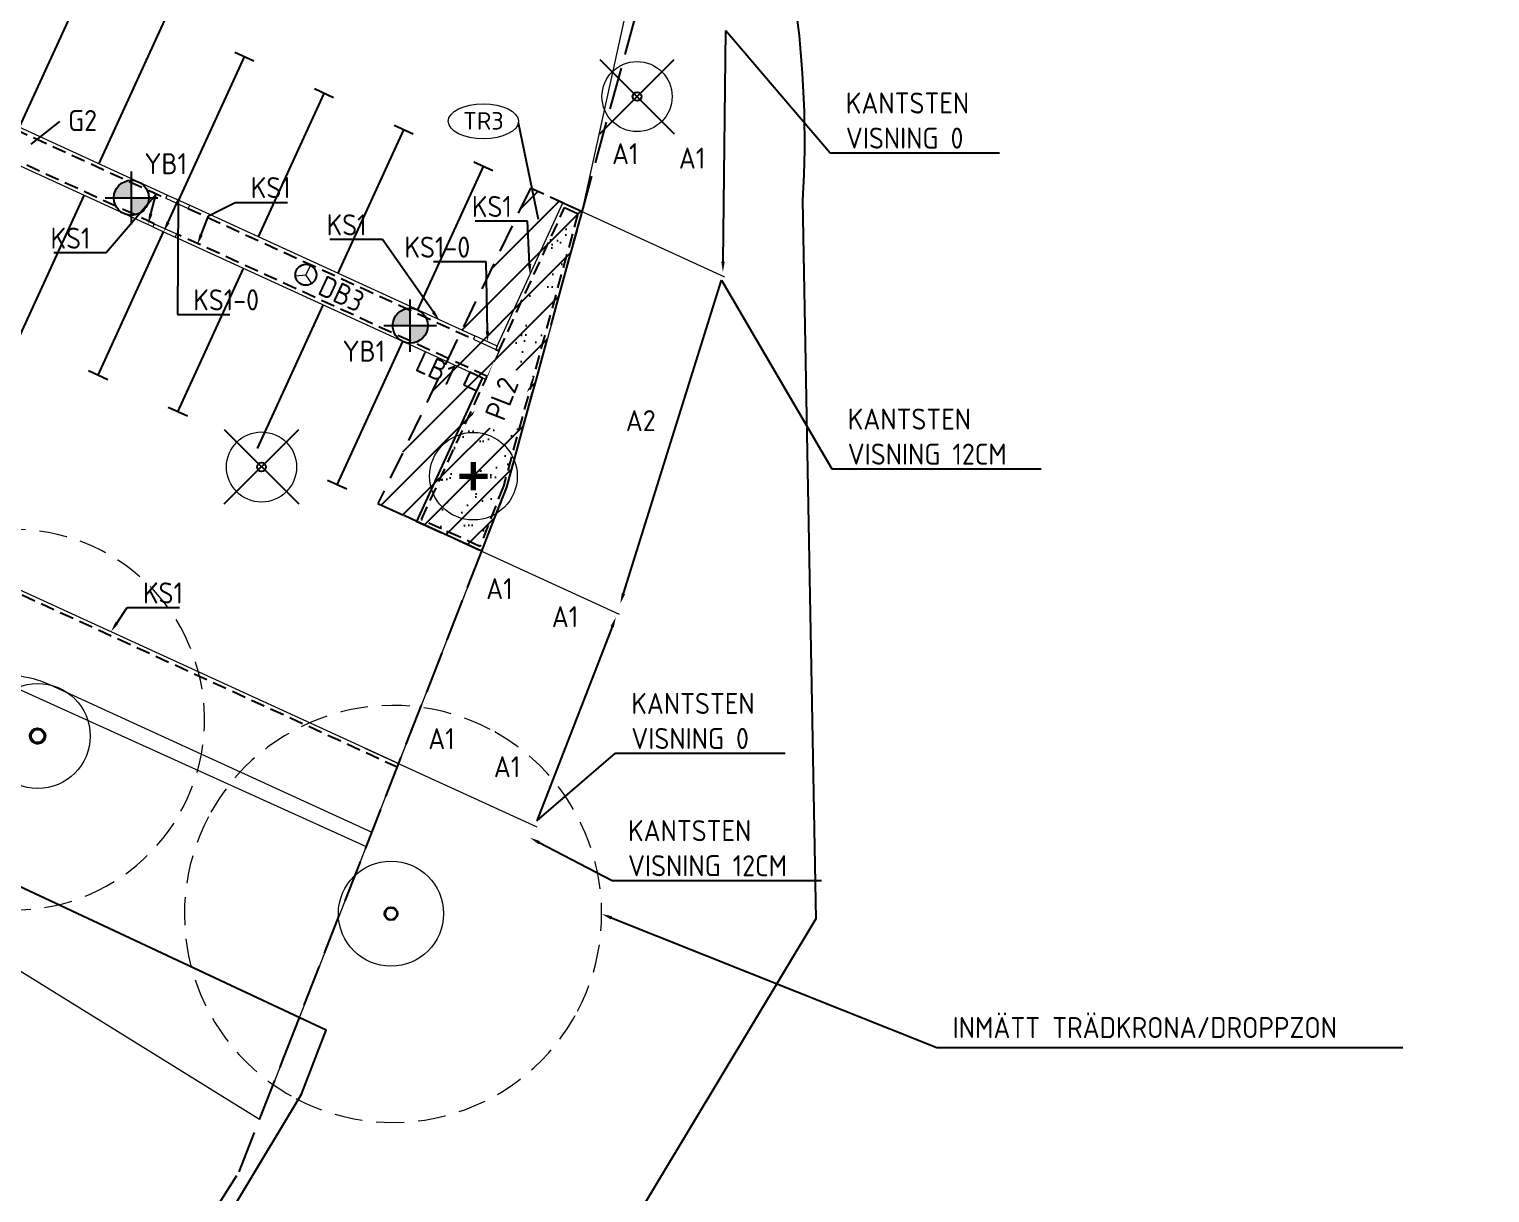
# Model space of a CAD drawing. Header units: metres. Extents: x 0 to 172473, y 0 to 6580575.
# Drawn here: x 172419.59 to 172461.25, y 6580454.05 to 6580487.26 of the extents above; entities that cross this region are included whole.
import ezdxf
from ezdxf import colors
from ezdxf.entities.mleader import LeaderData, LeaderLine
from ezdxf.enums import TextEntityAlignment as Align
from ezdxf.math import Vec2, Vec3

# ---------------------------------------------------------------- set-up
doc = ezdxf.new("R2010")
doc.units = ezdxf.units.M
doc.header["$LTSCALE"] = 0.2
for name, pattern in [('DASHED', [6, 4, -2]), ('FASTGR', [8, 6, -2]), ('KANTSTOD1', [3, 2, -1])]:
    doc.linetypes.add(name, pattern=pattern)
for name, color, linetype in [('L-1600-T2-', 3, 'Continuous'), ('L-1822---N-', 1, 'Continuous'), ('L-DC----T1- Överbyggnad beteckning', 1, 'Continuous'), ('L-DDB2--T4-', 1, 'Continuous'), ('L-DDB2--T9-', 1, 'Continuous'), ('L-DE----T1-', 1, 'Continuous'), ('L-DE----T4-', 1, 'Continuous'), ('L-E-O------', 6, 'BH90-ENTREPGRANS'), ('L-raster plantering1', 9, 'Continuous'), ('L-raster trädgrop1', 9, 'Continuous'), ('L-träd_inmätt stam_', 4, 'Continuous'), ('L-utbredning trädgrop1', 8, 'DASHED'), ('M-001-10_text sitplan', 3, 'Continuous'), ('M-236 KANTSTÖD', 1, 'KANTSTOD_DOUBLE_TYP1_1-200_20V'), ('M-282_ytskiktsbeteckningar', 3, 'Continuous'), ('M-423_VA-punkt', 3, 'Continuous'), ('M-714_El-tele_punkt', 1, 'Continuous'), ('R-P-----T1-', 1, 'Continuous'), ('R-P-----T4-', 1, 'Continuous')]:
    doc.layers.add(name, color=color, linetype=linetype)
for name, color, linetype, lineweight in [('L-DC----H1- (HÅRDGJORDA YTOR)_', 1, 'Continuous', 13), ('L-DDB22-EIN (träd symbol)', 3, 'Continuous', 50), ('L-DEC---EIN (kantstöd)', 1, 'KANTSTOD', 25), ('L-DEE---EJN (väg- och ytmarkering)', 9, 'Continuous', 25), ('L-träd_inmätt krona dropzon', 4, 'DASHED', 18), ('Z-ADMFGR---(fastighetsgräns)', 1, 'FASTGR', 25), ('Z-VEGLTAEIE', 3, 'Continuous', 25), ('Z-VEGLTAEIR', 3, 'Continuous', 25)]:
    doc.layers.add(name, color=color, linetype=linetype, lineweight=lineweight)
doc.styles.add('Beteckningar', font='isocp2.shx')
doc.styles.add('ISOCP', font='isocp.shx')
doc.styles.add('ISOCPEUR', font='isocpeur.ttf', dxfattribs={"height": 3.5})
doc.styles.get("Standard").update_dxf_attribs({"font": 'arial.ttf'})
doc.linetypes.add('BH90-ENTREPGRANS', pattern='A,12,-3,[1,BH90K.SHX,S=1,R=0,X=0,Y=0],-3', length=18)
doc.linetypes.add('KANTSTOD', pattern='A,2.5,-0.001,[7,ke_lineshapes.shx,S=0.75,R=0,X=0,Y=0]', length=2.501)
doc.linetypes.add('KANTSTOD_DOUBLE_TYP1_1-200_20V', pattern='A,0.25,[2,K.SHX,S=0.1,R=0,X=0,Y=1],0.5,[2,K.SHX,S=0.1,R=0,X=0,Y=1],0.5,[2,K.SHX,S=0.1,R=0,X=0,Y=1],0.5,[2,K.SHX,S=0.1,R=0,X=0,Y=1],0.5,[2,K.SHX,S=0.1,R=0,X=0,Y=1],0.5,[2,K.SHX,S=0.1,R=0,X=0,Y=1],0.5,[2,K.SHX,S=0.1,R=0,X=0,Y=1],1.75', length=5)

# ---------------------------------------------------------------- blocks, each defined once
blk = doc.blocks.new('*U5')
at = {"color": 0, "linetype": 'ByBlock', "lineweight": 18}
blk.add_circle((0, 0), 1.5, dxfattribs=at)
at = {"color": 0, "lineweight": -2}
blk.add_circle((0, 0), 0.187, dxfattribs=at)
at = {"layer": 'L-DDB2--T4-', "style": 'Beteckningar'}
for tag, p in [('NAMNLAT', (0.633, 0.182)), ('NAMNSVE', (0.633, -0.54))]:
    blk.add_attdef(tag, p, '', height=0.5, dxfattribs=at)
at = {"layer": 'L-DDB2--T9-', "style": 'Beteckningar'}
blk.add_attdef('ANM', (0.633, -1.261), '', height=0.5, dxfattribs=at)
blk = doc.blocks.new('*U6')
at = {"color": 0, "linetype": 'ByBlock', "lineweight": 18}
blk.add_circle((0, 0), 1, dxfattribs=at)
at = {"color": 0, "lineweight": -2}
blk.add_circle((0, 0), 0.125, dxfattribs=at)
at = {"layer": 'L-DDB2--T4-', "style": 'Beteckningar'}
for tag, p in [('NAMNLAT', (0.633, 0.182)), ('NAMNSVE', (0.633, -0.54))]:
    blk.add_attdef(tag, p, '', height=0.5, dxfattribs=at)
at = {"layer": 'L-DDB2--T9-', "style": 'Beteckningar'}
blk.add_attdef('ANM', (0.633, -1.261), '', height=0.5, dxfattribs=at)
blk = doc.blocks.new('Rives')
at = {"color": 0, "linetype": 'ByBlock', "lineweight": -2}
for p, q in [((-1.061, -1.061), (1.061, 1.061)), ((-1.061, 1.061), (1.061, -1.061))]:
    blk.add_line(p, q, dxfattribs=at)
blk = doc.blocks.new('Belysningsstolpe')
at = {"linetype": 'ByBlock'}
h = blk.add_hatch(color=0, dxfattribs=at)
h.dxf.hatch_style = 1
h.paths.add_polyline_path([(-0.5, 0), (0, 0), (0, 0.5, 0.414214)])
h.paths.add_polyline_path([(0, -0.5, 0.414214), (0.5, 0), (0, 0)])
at = {"color": 0}
for p, q in [((0, -0.75), (0, 0.75)), ((-0.75, 0), (0.75, 0))]:
    blk.add_line(p, q, dxfattribs=at)
at = {"color": 0, "linetype": 'ByBlock'}
blk.add_circle((0, 0), 0.5, dxfattribs=at)
at = {"layer": 'L-DE----T1-', "style": 'Beteckningar'}
blk.add_attdef('BET', (0.54, 0.513), '', height=0.5, dxfattribs=at)
at = {"layer": 'L-DE----T4-', "style": 'Beteckningar'}
blk.add_attdef('ID', (0.54, -0.306), '', height=0.5, dxfattribs=at)
blk = doc.blocks.new('DB')
at = {"color": 0, "linetype": 'ByBlock', "lineweight": -2}
blk.add_lwpolyline([(-0.2, -0.2), (0.2, -0.2), (0.2, 0.2), (-0.2, 0.2)], close=True, dxfattribs=at)
at = {"layer": 'R-P-----T1-', "style": 'Beteckningar', "flags": 8}
blk.add_attdef('BET', (0.347, 0.321), '', height=0.5, dxfattribs=at)
at = {"layer": 'R-P-----T4-', "style": 'Beteckningar'}
blk.add_attdef('ID', (0.347, -0.347), '', height=0.5, dxfattribs=at)
blk = doc.blocks.new('*U19')
at = {"color": 0, "linetype": 'ByBlock', "lineweight": 70}
for p, q in [((-0.4, 0), (0.4, 0)), ((0, -0.4), (0, 0.4))]:
    blk.add_line(p, q, dxfattribs=at)
at = {"color": 0, "lineweight": 13}
blk.add_circle((0, 0), 1.25, dxfattribs=at)
blk = doc.blocks.new('Ytskiktssymbol')
at = {"layer": 'L-DC----T1- Överbyggnad beteckning', "color": 4, "lineweight": 13, "transparency": 16777216}
blk.add_ellipse((0, 0), major_axis=(1, 0), ratio=0.5, dxfattribs=at)
at = {"transparency": 16777216, "style": 'ISOCPEUR'}
blk.add_attdef('0', text='', height=0.5, dxfattribs=at).set_placement((0, -0.238), align=Align.CENTER)
blk = doc.blocks.new('_DotSmall')
at = {"color": 0, "linetype": 'ByBlock', "const_width": 0.5}
blk.add_lwpolyline([(-0.0625, 0, 1), (0.0625, 0, 1)], format="xyb", close=True, dxfattribs=at)
blk = doc.blocks.new('DB-K')
at = {"color": 0, "linetype": 'ByBlock', "lineweight": 13}
for p in [(-0.26, -0.15), (0, 0.3), (0.26, -0.15)]:
    blk.add_line(p, (0, 0), dxfattribs=at)
at = {"color": 0, "linetype": 'ByBlock', "lineweight": -2}
blk.add_circle((0, 0), 0.3, dxfattribs=at)
at = {"layer": 'R-P-----T1-', "style": 'Beteckningar', "flags": 8}
blk.add_attdef('BET', (0.302, 0.301), '', height=0.5, dxfattribs=at)
at = {"layer": 'R-P-----T4-', "style": 'Beteckningar'}
blk.add_attdef('ID', (0.302, -0.502), '', height=0.5, dxfattribs=at)

msp = doc.modelspace()

# ---------------------------------------------------------------- hatches: boundary and pattern name
at = {"layer": 'L-raster plantering1'}
h = msp.add_hatch(dxfattribs=at)
h.set_pattern_fill('AR-SAND', color=256, scale=0.5, angle=45)
h.set_pattern_definition([(82.5, (0, 0), (-0.703506591955, 0.65896356127), [0, -0.76, 0, -0.85, 0, -0.8125]), (52.5, (0, 0), (-0.37206875537, 1.62348986485), [0, -0.41, 0, -0.685, 0, -0.2625]), (12.5, (-0.4349, -0.4349), (1.09901463645, 1.10301619158), [0, -0.25, 0, -0.9, 0, -1.175]), (2.5, (-0.4349, -0.4349), (0.75252108178, 1.37313142542), [0, -0.125, 0, -0.59, 0, -0.675])])
h.paths.add_polyline_path([(172434.859, 6580482.173), (172435.239, 6580481.999), (172433.112, 6580474.222), (172432.44, 6580472.501), (172430.774, 6580473.265)])
at = {"layer": 'L-raster trädgrop1'}
h = msp.add_hatch(dxfattribs=at)
h.set_pattern_fill('ANSI31', color=256, scale=0.2)
h.set_pattern_definition([(45, (0, 0), (-0.449012806053, 0.449012806053), [])])
h.paths.add_polyline_path([(172429.533, 6580473.724), (172432.495, 6580472.366), (172433.208, 6580474.19), (172435.357, 6580482.054), (172433.885, 6580482.729)])

# ---------------------------------------------------------------- linework, layer by layer
at = {"layer": 'L-DC----H1- (HÅRDGJORDA YTOR)_'}
for p, q in [((172435.084, 6580482.18), (172439.415, 6580480.193, 0.347)), ((172431.305, 6580472.911), (172436.414, 6580470.568)), ((172429.158, 6580466.745), (172434.062, 6580464.496))]:
    msp.add_line(p, q, dxfattribs=at)
at = {"layer": 'L-DC----H1- (HÅRDGJORDA YTOR)_', "elevation": 30.873}
msp.add_lwpolyline([(172435.357, 6580482.054), (172436.789, 6580488.548)], dxfattribs=at)
at = {"layer": 'L-DC----H1- (HÅRDGJORDA YTOR)_'}
for points in [[(172415.391, 6580486.26), (172423.526, 6580482.529)], [(172423.11, 6580481.62), (172414.974, 6580485.351)], [(172423.485, 6580482.438), (172423.526, 6580482.529)], [(172423.485, 6580482.438), (172424.121, 6580482.147)], [(172423.526, 6580482.529), (172424.163, 6580482.238)], [(172424.121, 6580482.147), (172424.163, 6580482.238)], [(172424.163, 6580482.238), (172432.298, 6580478.507)], [(172432.934, 6580478.215), (172434.81, 6580482.305), (172435.357, 6580482.054), (172433.208, 6580474.19), (172432.495, 6580472.366)], [(172423.151, 6580481.711), (172423.11, 6580481.62)], [(172423.11, 6580481.62), (172423.746, 6580481.329)], [(172423.151, 6580481.711), (172423.787, 6580481.419)], [(172423.787, 6580481.419), (172423.746, 6580481.329)], [(172432.608, 6580477.264), (172423.746, 6580481.329)], [(172432.298, 6580478.507), (172432.256, 6580478.416)], [(172432.256, 6580478.416), (172432.893, 6580478.124)], [(172432.934, 6580478.215), (172432.298, 6580478.507)], [(172432.987, 6580478.08), (172432.654, 6580477.353)], [(172432.934, 6580478.215), (172432.893, 6580478.124)], [(172413.708, 6580473.83), (172430.126, 6580466.301)], [(172429.202, 6580463.936), (172432.495, 6580472.366)], [(172409.344, 6580466.563), (172411.428, 6580467.163), (172417.147, 6580468.501), (172419.063, 6580468.53), (172429.202, 6580463.936), (172426.159, 6580456.148), (172409.344, 6580466.563)]]:
    msp.add_lwpolyline(points, dxfattribs=at)
msp.add_lwpolyline([(172417.147, 6580468.501), (172418.228, 6580468.754, -0.166479), (172420.162, 6580468.56), (172429.36, 6580464.342)], format="xyb", dxfattribs=at)
at = {"layer": 'L-DEC---EIN (kantstöd)'}
msp.add_lwpolyline([(172432.495, 6580472.366), (172430.642, 6580473.215), (172432.517, 6580477.306)], dxfattribs=at)
at = {"layer": 'L-DEE---EJN (väg- och ytmarkering)'}
for points in [[(172421.176, 6580488.558), (172419.3, 6580484.468)], [(172423.448, 6580487.516), (172421.572, 6580483.426)], [(172425.72, 6580486.474), (172423.845, 6580482.383)], [(172425.993, 6580486.349), (172425.448, 6580486.599)], [(172427.993, 6580485.432), (172426.117, 6580481.341)], [(172428.266, 6580485.307), (172427.72, 6580485.557)], [(172430.265, 6580484.389), (172428.389, 6580480.299)], [(172430.538, 6580484.264), (172429.993, 6580484.515)], [(172432.538, 6580483.347), (172430.666, 6580479.255)], [(172432.81, 6580483.222), (172432.265, 6580483.472)], [(172419.279, 6580478.426), (172421.155, 6580482.517)], [(172434.81, 6580482.305), (172434.447, 6580482.472)], [(172421.552, 6580477.384), (172423.42, 6580481.478)], [(172423.824, 6580476.342), (172425.7, 6580480.432)], [(172426.097, 6580475.3), (172427.973, 6580479.39)], [(172428.369, 6580474.258), (172430.245, 6580478.348)], [(172421.825, 6580477.259), (172421.279, 6580477.509)], [(172424.097, 6580476.217), (172423.552, 6580476.467)], [(172428.642, 6580474.133), (172428.096, 6580474.383)], [(172430.642, 6580473.216), (172430.278, 6580473.382)]]:
    msp.add_lwpolyline(points, dxfattribs=at)
at = {"layer": 'L-träd_inmätt krona dropzon'}
for points in [[(172414.164, 6580465.407, -0.414214), (172417.005, 6580472.545, -0.414214), (172424.143, 6580469.704)], [(172424.143, 6580469.704, -0.414214), (172421.301, 6580462.566, -0.414214), (172414.164, 6580465.407)], [(172432.735, 6580467.278, 0.414214), (172424.697, 6580464.784, 0.414214), (172427.192, 6580456.745)], [(172432.735, 6580467.278, -0.414214), (172435.23, 6580459.24, -0.414214), (172427.192, 6580456.745)]]:
    msp.add_lwpolyline(points, format="xyb", dxfattribs=at)
at = {"layer": 'L-träd_inmätt stam_'}
for points, elevation in [([(172419.645, 6580466.96, -0.414214), (172419.697, 6580467.269, -0.414214), (172420.006, 6580467.218)], 31.579), ([(172420.006, 6580467.218, -0.414214), (172419.955, 6580466.908, -0.414214), (172419.645, 6580466.96)], 31.579), ([(172429.758, 6580462.102, 0.414214), (172429.822, 6580461.872, 0.414214), (172430.052, 6580461.937)], 31.608), ([(172429.758, 6580462.102, -0.414214), (172429.988, 6580462.166, -0.414214), (172430.052, 6580461.937)], 31.608)]:
    msp.add_lwpolyline(points, format="xyb", dxfattribs=dict(at, elevation=elevation))
at = {"layer": 'L-utbredning trädgrop1'}
msp.add_lwpolyline([(172429.533, 6580473.724), (172432.495, 6580472.366), (172433.208, 6580474.19), (172435.357, 6580482.054), (172433.885, 6580482.729)], close=True, dxfattribs=at)
at = {"layer": 'M-236 KANTSTÖD', "color": 4, "linetype": 'KANTSTOD1'}
for points in [[(172415.349, 6580486.169), (172423.485, 6580482.438)], [(172423.151, 6580481.711), (172415.016, 6580485.442)], [(172424.121, 6580482.147), (172432.256, 6580478.416)], [(172432.984, 6580478.082), (172434.859, 6580482.173), (172435.239, 6580481.999), (172433.112, 6580474.222), (172432.44, 6580472.501), (172430.774, 6580473.265), (172432.65, 6580477.355)], [(172432.65, 6580477.355), (172423.788, 6580481.419)], [(172432.893, 6580478.124), (172432.984, 6580478.082)], [(172418.836, 6580471.369), (172430.084, 6580466.21)]]:
    msp.add_lwpolyline(points, dxfattribs=at)
at = {"layer": 'M-282_ytskiktsbeteckningar', "color": 4}
msp.add_lwpolyline([(172433.537, 6580484.597), (172434.103, 6580481.841)], dxfattribs=at)
at = {"layer": 'Z-ADMFGR---(fastighetsgräns)'}
msp.add_lwpolyline([(172378.651, 6580380.529), (172425.575, 6580454.653), (172426.849, 6580457.913), (172433.208, 6580474.19), (172436.899, 6580487.694), (172429.419, 6580520.675), (172435.446, 6580556.197), (172396.353, 6580573.608), (172353.112, 6580493.014), (172347.942, 6580483.424)], dxfattribs=at)

# ---------------------------------------------------------------- block references
at = {"layer": 'L-DDB22-EIN (träd symbol)'}
msp.add_blockref('*U19', (172432.257, 6580474.505), dxfattribs=at)
at = {"layer": 'M-423_VA-punkt'}
ref = msp.add_blockref('DB-K', (172427.478, 6580480.253, 31.39), dxfattribs=dict(at, rotation=335))
ref.add_attrib('BET', 'DB3', (172427.777, 6580479.715, 31.39), dxfattribs={"layer": 'L-1600-T2-', "height": 0.6, "rotation": 335, "style": 'Beteckningar', "flags": 8})
ref = msp.add_blockref('DB', (172432.252, 6580477.207), dxfattribs=dict(at, rotation=335.3640444772755))
ref.add_attrib('BET', 'LB1', (172430.554, 6580477.534), dxfattribs={"layer": 'L-1600-T2-', "height": 0.6, "rotation": 335.364, "style": 'Beteckningar', "flags": 8})
at = {"layer": 'M-714_El-tele_punkt'}
ref = msp.add_blockref('Belysningsstolpe', (172422.5, 6580482.45), dxfattribs=at)
ref.add_attrib('BET', 'YB1', (172422.873, 6580483.124), dxfattribs={"layer": 'L-1822---N-', "height": 0.6, "style": 'Beteckningar'})
ref = msp.add_blockref('Belysningsstolpe', (172430.453, 6580478.802), dxfattribs=at)
ref.add_attrib('BET', 'YB1', (172428.524, 6580477.773), dxfattribs={"layer": 'L-1822---N-', "height": 0.6, "style": 'Beteckningar'})
at = {"layer": 'Z-VEGLTAEIE'}
for p in [(172419.826, 6580467.089, 31.579), (172429.905, 6580462.019, 31.608)]:
    msp.add_blockref('*U5', p, dxfattribs=at)
at = {"layer": 'Z-VEGLTAEIR'}
for name, p in [('Rives', (172436.924, 6580485.339, 31.998)), ('*U6', (172436.924, 6580485.339, 31.998)), ('Rives', (172426.212, 6580474.781, 30.874)), ('*U6', (172426.212, 6580474.767, 30.874))]:
    msp.add_blockref(name, p, dxfattribs=at)

# ---------------------------------------------------------------- leaders
at = {"layer": 'M-001-10_text sitplan', "color": 4}
ml = msp.add_multileader_mtext('Standard', dxfattribs=at)
ml.set_content('{\\C256;KANTSTEN \\PVISNING 0}', color=4, style='ISOCP')
ml.set_leader_properties()
ml.build(insert=Vec2(0, 0))
ml.multileader.update_dxf_attribs({"text_left_attachment_type": 5, "text_right_attachment_type": 5, "dogleg_length": 0.36, "arrow_head_size": 0.3})
ctx = ml.context
ctx.base_point, ctx.char_height, ctx.arrow_head_size, ctx.landing_gap_size, ctx.plane_origin = Vec3(172442.789, 6580483.734), 0.6, 0.3, 0.09, Vec3(172454.35, 6580481.863)
ctx.left_attachment, ctx.right_attachment = 5, 5
notes = []
notes.append((ctx, [(0, (1, 1, 0), (172442.429, 6580483.734), (1, 0), 0.36, [(1, [(172439.373, 6580480.331), (172439.459, 6580487.223)], 0, [])])]))
ctx.mtext.insert, ctx.mtext.width, ctx.mtext.defined_height, ctx.mtext.flow_direction = Vec3(172442.879, 6580485.455), 10.3896, 4.798, 5
ml = msp.add_multileader_mtext('Standard', dxfattribs=at)
ml.set_content('{\\C256;KS1}', color=4, style='ISOCP')
ml.set_leader_properties()
ml.build(insert=Vec2(0, 0))
ml.multileader.update_dxf_attribs({"text_left_attachment_type": 5, "text_right_attachment_type": 5, "dogleg_length": 0.36, "arrow_head_size": 0.3})
ctx = ml.context
ctx.base_point, ctx.char_height, ctx.arrow_head_size, ctx.landing_gap_size, ctx.plane_origin = Vec3(172425.816, 6580482.321), 0.6, 0.3, 0.09, Vec3(172429.412, 6580481.896)
ctx.left_attachment, ctx.right_attachment = 5, 5
notes.append((ctx, [(0, (1, 1, 0), (172425.456, 6580482.321), (1, 0), 0.36, [(1, [(172424.38, 6580481.115), (172424.703, 6580481.935)], 0, [])])]))
ctx.mtext.insert, ctx.mtext.width, ctx.mtext.flow_direction = Vec3(172425.906, 6580483.041), 1.03536, 5
ml = msp.add_multileader_mtext('Standard', dxfattribs=at)
ml.set_content('{\\C256;KS1}', color=4, style='ISOCP')
ml.set_leader_properties()
ml.build(insert=Vec2(0, 0))
ml.multileader.update_dxf_attribs({"text_left_attachment_type": 5, "text_right_attachment_type": 5, "dogleg_length": 0.36, "arrow_head_size": 0.3})
ctx = ml.context
ctx.base_point, ctx.char_height, ctx.arrow_head_size, ctx.landing_gap_size, ctx.plane_origin = Vec3(172420.16, 6580480.879), 0.6, 0.3, 0.09, Vec3(172424.392, 6580480.294)
ctx.left_attachment, ctx.right_attachment, ctx.text_align_type = 5, 5, 2
notes.append((ctx, [(1, (1, 1, 0), (172421.783, 6580480.879), (-1, 0), 0.36, [(1, [(172422.976, 6580481.699), (172423.199, 6580482.531)], 0, [])])]))
ctx.mtext.insert, ctx.mtext.width, ctx.mtext.alignment, ctx.mtext.flow_direction = Vec3(172421.333, 6580481.599), 1.03536, 3, 5
ml = msp.add_multileader_mtext('Standard', dxfattribs=at)
ml.set_content('{\\C256;KS1}', color=4, style='ISOCP')
ml.set_leader_properties()
ml.build(insert=Vec2(0, 0))
ml.multileader.update_dxf_attribs({"text_left_attachment_type": 5, "text_right_attachment_type": 5, "dogleg_length": 0.36, "arrow_head_size": 0.3})
ctx = ml.context
ctx.base_point, ctx.char_height, ctx.arrow_head_size, ctx.landing_gap_size, ctx.plane_origin = Vec3(172432.18, 6580481.782), 0.6, 0.3, 0.09, Vec3(172438.224, 6580477.474)
ctx.left_attachment, ctx.right_attachment, ctx.text_align_type = 5, 5, 2
notes.append((ctx, [(1, (1, 1, 0), (172433.803, 6580481.782), (-1, 0), 0.36, [(0, [(172433.872, 6580480.26)], 0, [])])]))
ctx.mtext.insert, ctx.mtext.width, ctx.mtext.alignment, ctx.mtext.flow_direction = Vec3(172433.353, 6580482.502), 1.03536, 3, 5
ml = msp.add_multileader_mtext('Standard', dxfattribs=at)
ml.set_content('{\\C256;KS1-0}', color=4, style='ISOCP')
ml.set_leader_properties()
ml.build(insert=Vec2(0, 0))
ml.multileader.update_dxf_attribs({"text_left_attachment_type": 5, "text_right_attachment_type": 5, "dogleg_length": 0.36, "arrow_head_size": 0.3})
ctx = ml.context
ctx.base_point, ctx.char_height, ctx.arrow_head_size, ctx.landing_gap_size, ctx.plane_origin = Vec3(172424.175, 6580479.117), 0.6, 0.3, 0.09, Vec3(172427.772, 6580478.692)
ctx.left_attachment, ctx.right_attachment = 5, 5
notes.append((ctx, [(0, (1, 1, 0), (172423.815, 6580479.117), (1, 0), 0.36, [(1, [(172423.42, 6580481.478), (172423.837, 6580482.387)], 0, [])])]))
ctx.mtext.insert, ctx.mtext.width, ctx.mtext.flow_direction = Vec3(172424.265, 6580479.837), 1.03536, 5
ml = msp.add_multileader_mtext('Standard', dxfattribs=at)
ml.set_content('{\\C256;KS1}', color=4, style='ISOCP')
ml.set_leader_properties()
ml.build(insert=Vec2(0, 0))
ml.multileader.update_dxf_attribs({"text_left_attachment_type": 5, "text_right_attachment_type": 5, "dogleg_length": 0.36, "arrow_head_size": 0.3})
ctx = ml.context
ctx.base_point, ctx.char_height, ctx.arrow_head_size, ctx.landing_gap_size, ctx.plane_origin = Vec3(172428.036, 6580481.259), 0.6, 0.3, 0.09, Vec3(172434.079, 6580476.952)
ctx.left_attachment, ctx.right_attachment, ctx.text_align_type = 5, 5, 2
notes.append((ctx, [(1, (1, 1, 0), (172429.659, 6580481.259), (-1, 0), 0.36, [(0, [(172431.287, 6580478.945)], 0, [])])]))
ctx.mtext.insert, ctx.mtext.width, ctx.mtext.alignment, ctx.mtext.flow_direction = Vec3(172429.209, 6580481.979), 1.03536, 3, 5
ml = msp.add_multileader_mtext('Standard', dxfattribs=at)
ml.set_content('{\\C256;KS1-0}', color=4, style='ISOCP')
ml.set_leader_properties()
ml.build(insert=Vec2(0, 0))
ml.multileader.update_dxf_attribs({"text_left_attachment_type": 5, "text_right_attachment_type": 5, "dogleg_length": 0.36, "arrow_head_size": 0.3})
ctx = ml.context
ctx.base_point, ctx.char_height, ctx.arrow_head_size, ctx.landing_gap_size, ctx.plane_origin = Vec3(172430.152, 6580480.621), 0.6, 0.3, 0.09, Vec3(172437.013, 6580475.554)
ctx.left_attachment, ctx.right_attachment, ctx.text_align_type = 5, 5, 2
notes.append((ctx, [(1, (1, 1, 0), (172432.616, 6580480.621), (-1, 0), 0.36, [(0, [(172432.662, 6580478.34)], 0, [])])]))
ctx.mtext.insert, ctx.mtext.width, ctx.mtext.alignment, ctx.mtext.flow_direction = Vec3(172432.166, 6580481.341), 1.03536, 3, 5
ml = msp.add_multileader_mtext('Standard', dxfattribs=at)
ml.set_content('{\\C256;KS1}', color=4, style='ISOCP')
ml.set_leader_properties()
ml.build(insert=Vec2(0, 0))
ml.multileader.update_dxf_attribs({"text_left_attachment_type": 5, "text_right_attachment_type": 5, "dogleg_length": 0.36, "arrow_head_size": 0.3})
ctx = ml.context
ctx.base_point, ctx.char_height, ctx.arrow_head_size, ctx.landing_gap_size, ctx.plane_origin = Vec3(172422.741, 6580470.753), 0.6, 0.3, 0.09, Vec3(172426.268, 6580467.28)
ctx.left_attachment, ctx.right_attachment = 5, 5
notes.append((ctx, [(0, (1, 1, 0), (172422.381, 6580470.753), (1, 0), 0.36, [(0, [(172421.917, 6580470.066)], 0, [])])]))
ctx.mtext.insert, ctx.mtext.width, ctx.mtext.flow_direction = Vec3(172422.831, 6580471.473), 1.03536, 5
ml = msp.add_multileader_mtext('Standard', dxfattribs=at)
ml.set_content('{\\C256;KANTSTEN \\PVISNING 12CM}', color=4, style='ISOCP')
ml.set_leader_properties()
ml.build(insert=Vec2(0, 0))
ml.multileader.update_dxf_attribs({"text_left_attachment_type": 5, "text_right_attachment_type": 5, "dogleg_length": 0.36, "arrow_head_size": 0.3})
ctx = ml.context
ctx.base_point, ctx.char_height, ctx.arrow_head_size, ctx.landing_gap_size, ctx.plane_origin = Vec3(172436.576, 6580462.967, -30.255), 0.6, 0.3, 0.09, Vec3(172443.043, 6580454.173, -30.255)
ctx.left_attachment, ctx.right_attachment = 5, 5
notes.append((ctx, [(0, (1, 1, 0), (172436.216, 6580462.967, -30.255), (1, 0), 0.36, [(0, [(172433.866, 6580464.187, -30.255)], 0, [])])]))
ctx.mtext.insert, ctx.mtext.width, ctx.mtext.defined_height, ctx.mtext.flow_direction = Vec3(172436.666, 6580464.688, -30.255), 10.3896, 4.798, 5
ml = msp.add_multileader_mtext('Standard', dxfattribs=at)
ml.set_content('{\\C256;INMÄTT TRÄDKRONA/DROPPZON}', color=4, style='ISOCP')
ml.set_leader_properties()
ml.build(insert=Vec2(0, 0))
ml.multileader.update_dxf_attribs({"text_left_attachment_type": 5, "text_right_attachment_type": 5, "dogleg_length": 0.36, "arrow_head_size": 0.3})
ctx = ml.context
ctx.base_point, ctx.char_height, ctx.arrow_head_size, ctx.landing_gap_size, ctx.plane_origin = Vec3(172445.836, 6580458.199), 0.6, 0.3, 0.09, Vec3(172410.783, 6580454.866)
ctx.left_attachment, ctx.right_attachment = 5, 5
notes.append((ctx, [(0, (1, 1, 0), (172445.476, 6580458.199), (1, 0), 0.36, [(0, [(172435.915, 6580462.012)], 0, [])])]))
ctx.mtext.insert, ctx.mtext.width, ctx.mtext.defined_height, ctx.mtext.flow_direction = Vec3(172445.926, 6580459.069), 15.32235, 2.135, 5
for ctx, leaders in notes:
    for number, flags, end, landing, length, lines in leaders:
        leader = LeaderData()
        leader.index, (leader.has_last_leader_line, leader.has_dogleg_vector, leader.attachment_direction) = number, flags
        leader.last_leader_point, leader.dogleg_vector, leader.dogleg_length = Vec3(end), Vec3(landing), length
        for number, points, colour, breaks in lines:
            line = LeaderLine()
            line.index, line.vertices, line.color, line.breaks = number, Vec3.list(points), colors.encode_raw_color(colour), breaks
            leader.lines.append(line)
        ctx.leaders.append(leader)

# ---------------------------------------------------------------- next in the draw order: texts
at = {"layer": 'M-282_ytskiktsbeteckningar', "insert": (172420.695, 6580484.956), "char_height": 0.6, "attachment_point": 1, "style": 'ISOCP', "bg_fill": 3, "box_fill_scale": 1.2, "bg_fill_color": 256, "bg_fill_transparency": 0}
msp.add_mtext('G2', dxfattribs=at)

# ---------------------------------------------------------------- next in the draw order: linework, layer by layer
at = {"layer": 'L-E-O------'}
msp.add_lwpolyline([(172413.297, 6580433.477), (172427.353, 6580456.868), (172428.06, 6580458.692), (172407.184, 6580468.478), (172398.08, 6580472.745), (172397.194, 6580470.929), (172376.34, 6580479.682), (172358.048, 6580489.538)], dxfattribs=at)
at = {"layer": 'M-282_ytskiktsbeteckningar'}
msp.add_lwpolyline([(172419.637, 6580483.984), (172420.463, 6580484.625)], dxfattribs=at)

# ---------------------------------------------------------------- next in the draw order: leaders
ml = msp.add_multileader_block('Standard', dxfattribs=at)
ml.set_content('Ytskiktssymbol', color=4)
ml.set_attribute('0', 'TR2', width=0)
ml.set_leader_properties(color=4)
ml.set_arrow_properties(name='DOTSMALL')
ml.build(insert=Vec2(0, 0))
ml.multileader.update_dxf_attribs({"has_dogleg": 0, "dogleg_length": 0, "arrow_head_size": 0.0004, "block_connection_type": 1})
ctx = ml.context
ctx.base_point, ctx.char_height, ctx.arrow_head_size, ctx.landing_gap_size, ctx.plane_origin, ctx.plane_x_axis, ctx.plane_y_axis = Vec3(172427.908, 6580554.942), 0.18, 0.0004, 0.09, Vec3(172427.605, 6580555.444), Vec3(0.999997, 0.002307), Vec3(-0.002307, 0.999997)
ctx.attachment_type = 1
notes = []
notes.append((ctx, [(0, (0, 0, 0), (0, 0), (1, 0), 1, [])]))
ctx.block.insert, ctx.block.rotation = Vec3(172427.908, 6580554.942), 0.002307
ml = msp.add_multileader_block('Standard', dxfattribs=at)
ml.set_content('Ytskiktssymbol', color=4)
ml.set_attribute('0', 'TR1', width=0)
ml.set_leader_properties(color=4)
ml.set_arrow_properties(name='DOTSMALL')
ml.build(insert=Vec2(0, 0))
ml.multileader.update_dxf_attribs({"has_dogleg": 0, "dogleg_length": 0, "arrow_head_size": 0.0004, "block_connection_type": 1})
ctx = ml.context
ctx.base_point, ctx.char_height, ctx.arrow_head_size, ctx.landing_gap_size, ctx.plane_origin, ctx.plane_x_axis, ctx.plane_y_axis = Vec3(172424.418, 6580519.73), 0.18, 0.0004, 0.09, Vec3(172424.114, 6580520.232), Vec3(0.999997, 0.002307), Vec3(-0.002307, 0.999997)
ctx.attachment_type = 1
notes.append((ctx, [(0, (0, 0, 0), (0, 0), (1, 0), 1, [])]))
ctx.block.insert, ctx.block.rotation = Vec3(172424.418, 6580519.73), 0.002307
ml = msp.add_multileader_block('Standard', dxfattribs=at)
ml.set_content('Ytskiktssymbol', color=4)
ml.set_attribute('0', 'TR3', width=0)
ml.set_leader_properties(color=4)
ml.set_arrow_properties(name='DOTSMALL')
ml.build(insert=Vec2(0, 0))
ml.multileader.update_dxf_attribs({"has_dogleg": 0, "dogleg_length": 0, "arrow_head_size": 0.0004, "block_connection_type": 1})
ctx = ml.context
ctx.base_point, ctx.char_height, ctx.arrow_head_size, ctx.landing_gap_size, ctx.plane_origin, ctx.plane_x_axis, ctx.plane_y_axis = Vec3(172432.54, 6580484.634), 0.18, 0.0004, 0.09, Vec3(172432.236, 6580485.136), Vec3(0.999997, 0.002307), Vec3(-0.002307, 0.999997)
ctx.attachment_type = 1
notes.append((ctx, [(0, (0, 0, 0), (0, 0), (1, 0), 1, [])]))
ctx.block.insert, ctx.block.rotation = Vec3(172432.54, 6580484.634), 0.002307
for ctx, leaders in notes:
    for number, flags, end, landing, length, lines in leaders:
        leader = LeaderData()
        leader.index, (leader.has_last_leader_line, leader.has_dogleg_vector, leader.attachment_direction) = number, flags
        leader.last_leader_point, leader.dogleg_vector, leader.dogleg_length = Vec3(end), Vec3(landing), length
        for number, points, colour, breaks in lines:
            line = LeaderLine()
            line.index, line.vertices, line.color, line.breaks = number, Vec3.list(points), colors.encode_raw_color(colour), breaks
            leader.lines.append(line)
        ctx.leaders.append(leader)

# ---------------------------------------------------------------- next in the draw order: texts
at = {"layer": 'M-282_ytskiktsbeteckningar', "insert": (172432.568, 6580476.267), "char_height": 0.6, "attachment_point": 1, "rotation": 68.6098, "style": 'ISOCP', "bg_fill": 2}
msp.add_mtext('PL2', dxfattribs=at)

# ---------------------------------------------------------------- next in the draw order: linework, layer by layer
at = {"layer": 'L-E-O------'}
msp.add_lwpolyline([(172444.8, 6580523.347, 0.492347), (172434.907, 6580507.1), (172440.04, 6580493.79, -0.099682), (172441.648, 6580482.378), (172442.023, 6580461.876), (172422.183, 6580428.849)], format="xyb", dxfattribs=at)

# ---------------------------------------------------------------- next in the draw order: texts
at = {"layer": 'M-282_ytskiktsbeteckningar', "char_height": 0.6, "attachment_point": 1, "style": 'ISOCP', "bg_fill": 3, "box_fill_scale": 1.2, "bg_fill_color": 256, "bg_fill_transparency": 0}
for s, insert in [('A1', (172436.211, 6580484.01)), ('A1', (172438.117, 6580483.883)), ('A2', (172436.603, 6580476.391)), ('A1', (172432.621, 6580471.596)), ('A1', (172434.492, 6580470.796)), ('A1', (172430.968, 6580467.314)), ('A1', (172432.839, 6580466.514))]:
    msp.add_mtext(s, dxfattribs=dict(at, insert=insert))

# ---------------------------------------------------------------- next in the draw order: leaders
at = {"layer": 'M-001-10_text sitplan', "color": 4}
ml = msp.add_multileader_mtext('Standard', dxfattribs=at)
ml.set_content('{\\C256;KANTSTEN \\PVISNING 12CM}', color=4, style='ISOCP')
ml.set_leader_properties()
ml.build(insert=Vec2(0, 0))
ml.multileader.update_dxf_attribs({"text_left_attachment_type": 5, "text_right_attachment_type": 5, "dogleg_length": 0.36, "arrow_head_size": 0.3})
ctx = ml.context
ctx.base_point, ctx.char_height, ctx.arrow_head_size, ctx.landing_gap_size, ctx.plane_origin = Vec3(172442.843, 6580474.714, -30.255), 0.6, 0.3, 0.09, Vec3(172449.321, 6580463.696, -30.255)
ctx.left_attachment, ctx.right_attachment = 5, 5
notes = []
notes.append((ctx, [(0, (1, 1, 0), (172442.483, 6580474.714, -30.255), (1, 0), 0.36, [(1, [(172436.446, 6580470.869, -30.255), (172439.338, 6580480.096, -30.255)], 0, [])])]))
ctx.mtext.insert, ctx.mtext.width, ctx.mtext.defined_height, ctx.mtext.flow_direction = Vec3(172442.933, 6580476.435, -30.255), 10.3896, 4.798, 5
ml = msp.add_multileader_mtext('Standard', dxfattribs=at)
ml.set_content('{\\C256;KANTSTEN \\PVISNING 0}', color=4, style='ISOCP')
ml.set_leader_properties()
ml.build(insert=Vec2(0, 0))
ml.multileader.update_dxf_attribs({"text_left_attachment_type": 5, "text_right_attachment_type": 5, "dogleg_length": 0.36, "arrow_head_size": 0.3})
ctx = ml.context
ctx.base_point, ctx.char_height, ctx.arrow_head_size, ctx.landing_gap_size, ctx.plane_origin = Vec3(172436.67, 6580466.598), 0.6, 0.3, 0.09, Vec3(172449.888, 6580465.249)
ctx.left_attachment, ctx.right_attachment = 5, 5
notes.append((ctx, [(0, (1, 1, 0), (172436.31, 6580466.598), (1, 0), 0.36, [(1, [(172436.321, 6580470.483), (172434.066, 6580464.668)], 0, [])])]))
ctx.mtext.insert, ctx.mtext.width, ctx.mtext.defined_height, ctx.mtext.flow_direction = Vec3(172436.76, 6580468.319), 10.3896, 4.798, 5
for ctx, leaders in notes:
    for number, flags, end, landing, length, lines in leaders:
        leader = LeaderData()
        leader.index, (leader.has_last_leader_line, leader.has_dogleg_vector, leader.attachment_direction) = number, flags
        leader.last_leader_point, leader.dogleg_vector, leader.dogleg_length = Vec3(end), Vec3(landing), length
        for number, points, colour, breaks in lines:
            line = LeaderLine()
            line.index, line.vertices, line.color, line.breaks = number, Vec3.list(points), colors.encode_raw_color(colour), breaks
            leader.lines.append(line)
        ctx.leaders.append(leader)

doc.saveas('drawing.dxf')
